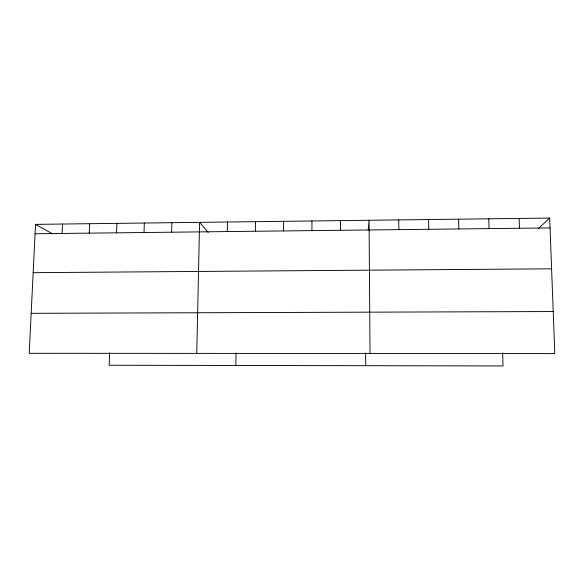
<?xml version="1.0" encoding="UTF-8"?>
<svg xmlns="http://www.w3.org/2000/svg" width="584" height="584" viewBox="0 0 584 584"><rect width="100%" height="100%" fill="white"/><g stroke="black" fill="none" stroke-linecap="round" stroke-linejoin="round"><path stroke-width="0.88" d="M311.929 230.622L311.951 220.978M283.554 230.943L283.627 221.321M255.339 231.257L255.456 221.672M235.841 365.474L236.031 352.846M227.286 231.578L227.446 222.015M196.764 353.393L199.582 222.351L208.203 232.432M171.623 232.206L171.871 222.694M144.022 232.52L144.314 223.03M109.617 352.78L109.172 365.248L503.028 365.942L502.649 352.831M116.566 232.833L116.902 223.365M89.257 233.14L89.637 223.701M62.101 233.454L62.517 224.037M35.544 224.365L29.2 353.298L554.8 353.597L549.683 218.058L35.544 224.365L52.596 233.892M368.205 230.059L369.066 220.278L370.022 353.495M538.061 228.913L549.683 218.058M35.084 233.753L550.055 227.921M33.171 272.677L551.603 268.815M31.171 313.316L553.216 311.542M519.147 218.431L519.468 228.264M488.786 218.803L489.056 228.614M458.593 219.175L458.812 228.957M428.583 219.547L428.751 229.293M398.741 219.912L398.857 229.636M365.635 352.758L365.715 365.701M340.428 220.628L340.45 230.293"/></g></svg>
